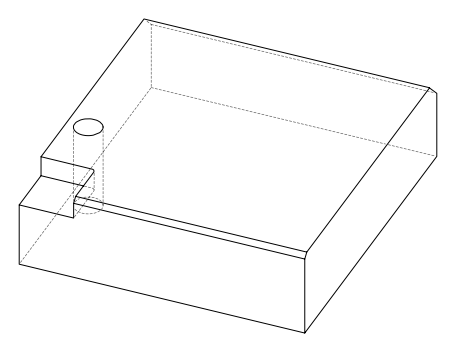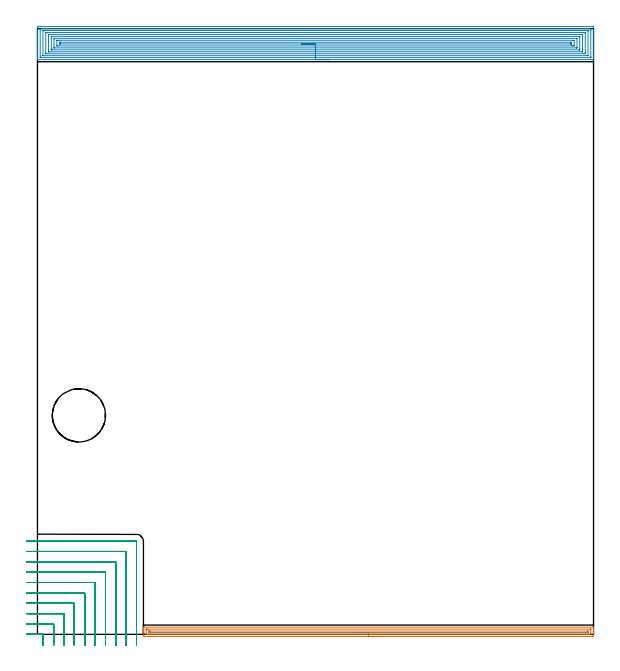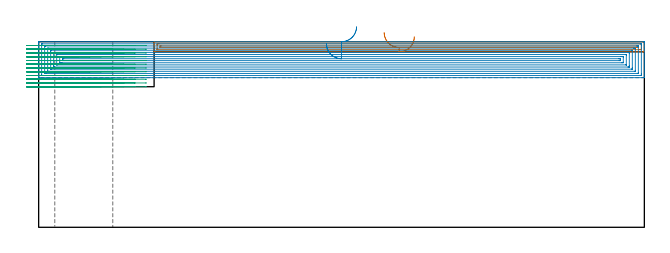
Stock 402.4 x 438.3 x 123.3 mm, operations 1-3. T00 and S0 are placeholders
(PLAN: 4 operations, 2 tool changes, 68 min)
(1 AREA_MILL | FG_CHAMFER_SURFACE | UGT0205_001 | 7.99 min | 7405 mm3)
(2 AREA_MILL_1 | FG_CHAMFER_SURFACE_1 | UGT0205_001 | 29.29 min | 114920 mm3)
(3 MILL_CORNER_NOTCH_RECTANGULAR | CORNER_NOTCH_RECTANGULAR | NXT0201_013 | Follow Part, ap 2.5, ae 75% | 23.83 min | 165994 mm3)
(4 MILL_THROUGH_HOLE_FROM_SOLID_MATERIAL | STEP1HOLE | UGT0201_018 | Circular | 6.93 min | 143543 mm3)
(TOOL UGT0205_001 | Chamfer Mill 20 x 3 x 45 deg. | D20 FL50 Z2)
(TOOL NXT0201_013 | ENDMILL 10mm | D10 FL30 Z4)
(TOOL UGT0201_018 | End mill 30 mm | D30 FL50 Z4)
(OP 1 AREA_MILL)
G17 G21 G94 G90
T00 M6
G54
G17 G0 G90 X249.55 Y-1.5 S1061 M3
G43 Z133.3 H0
Z126.6
G94 G1 X249.512 Z125.728 F250.
X249.398 Z124.863
X249.209 Z124.012
X248.947 Z123.18
X248.613 Z122.374
X248.21 Z121.6
X247.742 Z120.864
X247.21 Z120.172
X246.621 Z119.529
X245.978 Z118.94
X245.286 Z118.408
X244.55 Z117.94
X243.776 Z117.537
X242.97 Z117.203
X242.138 Z116.941
X241.287 Z116.752
X240.422 Z116.638
X239.55 Z116.6
X77.324
X77.016 Y-1.498
X76.71 Y-1.494 Z116.603
X76.7 Y-1.198 Z116.899
Y2.285 Z120.38
Y2.81 Z120.907
Y3.156 Z121.252
Y3.681 Z121.777
Y4.027 Z122.122
Y4.719 Z122.818
Y4.96 Z123.06
X76.702 Y5.081 Z123.173
X76.71 Y5.197 Z123.288
X76.877 Y5.2 Z123.3
X402.223
X402.39 Y5.197 Z123.288
X402.398 Y5.081 Z123.173
X402.4 Y4.96 Z123.059
Y4.719 Z122.818
Y4.027 Z122.122
Y2.81 Z120.907
Y2.285 Z120.38
Y1.677 Z119.772
Y-0.935 Z117.161
X402.397 Y-1.198 Z116.899
X402.39 Y-1.494 Z116.603
X402.084 Y-1.498 Z116.6
X401.776 Y-1.5
X239.55
Y-0.086 Z118.014
X79.112 Y-0.085 Z118.015
X78.862 Y-0.083 Z118.017
X78.754 Y-0.079 Z118.021
X78.71 Y-0.077 Z118.023
X78.708 Y-0.052 Z118.048
X78.702 Y0.072 Z118.172
X78.7 Y0.544 Z118.644
Y0.945 Z119.045
Y2.687 Z120.787
X78.701 Y3.156 Z121.256
X78.703 Y3.555 Z121.655
X78.71 Y3.691 Z121.791
X78.718 Y3.779 Z121.879
X78.789 Y3.78 Z121.88
X79.112 Y3.784 Z121.884
X79.36 Y3.785 Z121.885
X80.006 Y3.786 Z121.886
X399.988 Y3.785 Z121.885
X400.238 Y3.783 Z121.883
X400.346 Y3.779 Z121.879
X400.39 Y3.777 Z121.877
X400.392 Y3.752 Z121.852
X400.398 Y3.628 Z121.728
X400.4 Y3.156 Z121.256
Y2.755 Z120.855
Y1.013 Z119.113
X400.399 Y0.544 Z118.644
X400.397 Y0.145 Z118.245
X400.39 Y0.009 Z118.109
X400.383 Y-0.079 Z118.021
X400.311 Y-0.081 Z118.019
X399.988 Y-0.084 Z118.016
X399.74 Y-0.085 Z118.015
X399.094 Y-0.086 Z118.014
X239.55
Y1.328 Z119.428
X80.9 Y1.329 Z119.429
X80.811 Y1.33 Z119.43
X80.753 Y1.333 Z119.433
X80.714 Y1.335 Z119.435
X80.71 Y1.351 Z119.451
X80.706 Y1.415 Z119.515
X80.701 Y1.608 Z119.708
Y2.285 Z120.385
X80.702 Y2.334 Z120.434
X80.706 Y2.357 Z120.457
X80.709 Y2.364 Z120.464
X80.724 Y2.366 Z120.466
X80.813 Y2.37 Z120.47
X80.9 Y2.371 Z120.471
X81.705 Y2.372 Z120.472
X398.2 Y2.371 Z120.471
X398.289 Y2.37 Z120.47
X398.347 Y2.367 Z120.467
X398.386 Y2.365 Z120.465
X398.39 Y2.349 Z120.449
X398.394 Y2.285 Z120.385
X398.399 Y2.092 Z120.192
Y1.415 Z119.515
X398.398 Y1.366 Z119.466
X398.394 Y1.343 Z119.443
X398.391 Y1.336 Z119.436
X398.376 Y1.334 Z119.434
X398.288 Y1.33 Z119.43
X398.2 Y1.329 Z119.429
X397.395 Y1.328 Z119.428
X239.55
X238.678 Z119.466
X237.814 Z119.58
X236.962 Z119.769
X236.13 Z120.032
X235.324 Z120.365
X234.55 Z120.768
X233.814 Z121.237
X233.122 Z121.768
X232.479 Z122.357
X231.89 Z123.001
X231.359 Z123.693
X230.89 Z124.428
X230.487 Z125.202
X230.153 Z126.008
X229.891 Z126.84
X229.702 Z127.692
X229.588 Z128.557
X229.55 Z129.428
G0 Z133.3
M5
M2
(OP 2 AREA_MILL_1)
G17 G21 G94 G90
T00 M6
G54
G17 G0 G90 X211.2 Y415.9 S1061 M3
G43 Z133.3 H0
G94 G1 X211.162 Z132.428 F250.
X211.048 Z131.563
X210.859 Z130.712
X210.597 Z129.88
X210.263 Z129.074
X209.86 Z128.3
X209.392 Z127.564
X208.86 Z126.872
X208.271 Z126.229
X207.628 Z125.64
X206.936 Z125.108
X206.2 Z124.64
X205.426 Z124.237
X204.62 Z123.903
X203.788 Z123.641
X202.936 Z123.452
X202.072 Z123.338
X201.2 Z123.3
X0.173
X0.007 Y415.902 Z123.288
X0. Y415.912 Z123.279
Y416.265 Z122.934
Y416.572 Z122.628
Y417.255 Z121.94
Y418.479 Z120.718
Y419.021 Z120.174
Y419.633 Z119.562
Y439.057 Z100.14
X0.003 Y439.328 Z99.869
X0.009 Y439.792 Z99.406
X0.146 Y439.796 Z99.402
X0.619 Y439.8 Z99.4
X401.781
X402.2 Y439.796 Z99.402
X402.39 Y439.792 Z99.406
X402.4 Y439.599 Z99.599
Y419.633 Z119.562
Y417.255 Z121.94
Y416.572 Z122.628
Y416.265 Z122.934
Y415.912 Z123.279
X402.393 Y415.903 Z123.288
X402.228 Y415.9 Z123.3
X201.2
Y417.314 Z121.886
X2.406 Y417.315 Z121.885
X2.345
X2.024 Y417.321 Z121.879
X2.01 Y417.425 Z121.775
X2.003 Y417.653 Z121.547
X2.001 Y418.138 Z121.062
X2. Y418.539 Z120.661
Y437.562 Z101.638
X2.001 Y437.962 Z101.238
X2.01 Y438.365 Z100.835
X2.012 Y438.38 Z100.82
X2.017 Y438.382 Z100.818
X2.042 Y438.384 Z100.816
X2.094 Y438.385 Z100.815
X2.198 Y438.386 Z100.814
X399.994 Y438.385 Z100.815
X400.055
X400.376 Y438.379 Z100.821
X400.39 Y438.275 Z100.925
X400.397 Y438.047 Z101.153
X400.399 Y437.562 Z101.638
X400.4 Y437.161 Z102.039
Y418.138 Z121.062
X400.399 Y417.738 Z121.462
X400.39 Y417.335 Z121.865
X400.388 Y417.32 Z121.88
X400.383 Y417.318 Z121.882
X400.358 Y417.316 Z121.884
X400.306 Y417.315 Z121.885
X400.202 Y417.314 Z121.886
X201.2
Y418.728 Z120.472
X4.489 Y418.729 Z120.471
X4.193 Y418.73 Z120.47
X4.095 Y418.732 Z120.468
X4.025 Y418.735 Z120.465
X4.01 Y418.83 Z120.37
X4.005 Y419.021 Z120.179
X4.001 Y419.211 Z119.989
Y436.679 Z102.521
X4.003 Y436.867 Z102.333
X4.01 Y436.933 Z102.267
X4.017 Y436.965 Z102.235
X4.046 Y436.966 Z102.234
X4.193 Y436.969 Z102.231
X4.791 Y436.971 Z102.229
X5.087 Y436.972 Z102.228
X397.911 Y436.971 Z102.229
X398.207 Y436.969 Z102.231
X398.305 Y436.967 Z102.233
X398.375 Y436.965 Z102.235
X398.39 Y436.87 Z102.33
X398.395 Y436.679 Z102.521
X398.399 Y436.489 Z102.711
Y419.021 Z120.179
X398.397 Y418.833 Z120.367
X398.39 Y418.767 Z120.433
X398.383 Y418.735 Z120.465
X398.354 Y418.734 Z120.466
X398.207 Y418.731 Z120.469
X397.609 Y418.729 Z120.471
X397.313 Y418.728 Z120.472
X201.2
Y420.143 Z119.057
X6.631
X6.126 Y420.148 Z119.052
X6.01 Y420.151 Z119.049
X6.005 Y420.352 Z118.848
X6. Y420.767 Z118.433
Y434.913 Z104.287
X6.008 Y435.345 Z103.855
X6.015 Y435.55 Z103.65
X6.225 Y435.554 Z103.646
X6.874 Y435.557 Z103.643
X7.115
X395.769
X396.274 Y435.552 Z103.648
X396.39 Y435.549 Z103.651
X396.395 Y435.348 Z103.852
X396.4 Y434.933 Z104.267
Y420.787 Z118.413
X396.392 Y420.355 Z118.845
X396.385 Y420.15 Z119.05
X396.175 Y420.146 Z119.054
X395.526 Y420.143 Z119.057
X395.285
X201.2
Y421.557 Z117.643
X8.546
X8.318 Y421.558 Z117.642
X8.166 Y421.56 Z117.64
X8.046 Y421.564 Z117.636
X8.008 Y421.569 Z117.631
X8.007 Y421.577 Z117.623
X8.004 Y421.67 Z117.53
X8. Y422.322 Z116.878
Y422.552 Z116.648
X8.001 Y434.03 Z105.17
X8.003 Y434.112 Z105.088
X8.006 Y434.131 Z105.069
X8.008 Y434.136 Z105.064
X8.053 Y434.138 Z105.062
X8.204 Y434.141 Z105.059
X8.432 Y434.143 Z105.057
X8.546
X393.853
X394.081 Y434.142 Z105.058
X394.233 Y434.14 Z105.06
X394.353 Y434.136 Z105.064
X394.391 Y434.131 Z105.069
X394.393 Y434.123 Z105.077
X394.396 Y434.03 Z105.17
X394.4 Y433.378 Z105.822
Y433.147 Z106.053
X394.399 Y421.67 Z117.53
X394.397 Y421.588 Z117.612
X394.394 Y421.569 Z117.631
X394.392 Y421.564 Z117.636
X394.347 Y421.562 Z117.638
X394.195 Y421.559 Z117.641
X393.967 Y421.557 Z117.643
X393.853
X201.2
Y422.971 Z116.229
X10.917
X10.447 Y422.973 Z116.227
X10.019 Y422.976 Z116.224
X10.01 Y422.978 Z116.222
X10.004 Y422.991 Z116.209
X10.001 Y423.435 Z115.765
X10. Y423.877 Z115.323
Y431.824 Z107.376
X10.003 Y432.265 Z106.935
X10.008 Y432.699 Z106.501
X10.015 Y432.722 Z106.478
X10.037 Y432.724 Z106.476
X10.095 Y432.727 Z106.473
X10.213 Y432.728 Z106.472
X10.447 Y432.729 Z106.471
X391.483
X391.953 Y432.727 Z106.473
X392.381 Y432.724 Z106.476
X392.39 Y432.722 Z106.478
X392.396 Y432.709 Z106.491
X392.399 Y432.265 Z106.935
X392.4 Y431.822 Z107.378
Y423.876 Z115.324
X392.397 Y423.435 Z115.765
X392.392 Y423.001 Z116.199
X392.385 Y422.978 Z116.222
X392.363 Y422.976 Z116.224
X392.305 Y422.973 Z116.227
X392.187 Y422.972 Z116.228
X391.953 Y422.971 Z116.229
X201.2
Y424.385 Z114.815
X12.166 Y424.386 Z114.814
X12.044 Y424.39 Z114.81
X12.019 Y424.392 Z114.808
X12.01 Y424.402 Z114.798
X12.004 Y424.426 Z114.774
X12.001 Y424.451 Z114.749
X12. Y430.962 Z108.238
X12.002 Y431.116 Z108.084
X12.007 Y431.24 Z107.96
X12.012 Y431.309 Z107.891
X12.029 Y431.31 Z107.89
X12.234 Y431.314 Z107.886
X12.302 Y431.315 Z107.885
X390.234 Y431.314 Z107.886
X390.356 Y431.31 Z107.89
X390.381 Y431.308 Z107.892
X390.39 Y431.297 Z107.903
X390.396 Y431.274 Z107.926
X390.399 Y431.249 Z107.951
Y424.738 Z114.462
X390.398 Y424.584 Z114.616
X390.393 Y424.46 Z114.74
X390.388 Y424.391 Z114.809
X390.371 Y424.39 Z114.81
X390.166 Y424.386 Z114.814
X390.098 Y424.385 Z114.815
X201.2
Y425.799 Z113.401
X14.915 Y425.8 Z113.4
X14.306 Y425.802 Z113.398
X14.021 Y425.807 Z113.393
X14.001 Y426.084 Z113.116
X14. Y426.105 Z113.095
X14.001 Y429.636 Z109.564
X14.021 Y429.893 Z109.307
X14.628 Y429.899 Z109.301
X14.915 Y429.9 Z109.3
X15.52
X387.485
X388.094 Y429.897 Z109.303
X388.379 Y429.893 Z109.307
X388.399 Y429.616 Z109.584
X388.4 Y429.595 Z109.605
X388.399 Y426.064 Z113.136
X388.379 Y425.807 Z113.393
X387.772 Y425.801 Z113.399
X387.485 Y425.8 Z113.4
X386.88 Y425.799 Z113.401
X201.2
Y427.214 Z111.986
X16.702
X16.451 Y427.215 Z111.985
X16.029 Y427.219 Z111.981
X16.011 Y427.22 Z111.98
X16.007 Y427.243 Z111.957
X16.003 Y427.302 Z111.898
X16.001 Y427.422 Z111.778
Y428.197 Z111.003
X16.003 Y428.37 Z110.83
X16.007 Y428.456 Z110.744
X16.009 Y428.475 Z110.725
X16.019 Y428.479 Z110.721
X16.062 Y428.482 Z110.718
X16.702 Y428.486 Z110.714
X16.951
X385.698
X385.949 Y428.485 Z110.715
X386.371 Y428.48 Z110.72
X386.389 Y428.479 Z110.721
X386.392 Y428.457 Z110.743
X386.397 Y428.398 Z110.802
X386.399 Y428.278 Z110.922
Y427.503 Z111.697
X386.397 Y427.33 Z111.87
X386.393 Y427.244 Z111.956
X386.39 Y427.225 Z111.975
X386.381 Y427.221 Z111.979
X386.338 Y427.218 Z111.982
X385.698 Y427.214 Z111.986
X385.449
X201.2
X200.328 Z112.024
X199.464 Z112.138
X198.612 Z112.327
X197.78 Z112.589
X196.974 Z112.923
X196.2 Z113.326
X195.464 Z113.795
X194.772 Z114.326
X194.129 Z114.915
X193.54 Z115.558
X193.008 Z116.251
X192.54 Z116.986
X192.137 Z117.76
X191.803 Z118.566
X191.541 Z119.398
X191.352 Z120.25
X191.238 Z121.115
X191.2 Z121.986
G0 Z133.3
M5
M2
(OP 3 MILL_CORNER_NOTCH_RECTANGULAR)
G17 G21 G94 G90
T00 M6
G54
G17 G0 G90 X4.201 Y-8. S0 M3
G43 Z133.3 H0
Z120.808
G94 G1 X4.2 Y-5. F250.
Y-4.969 F500.
Y-0.495
G3 X3.705 Y0. R0.5
G1 X-5.
X-8. F250.
G0 Z133.3
X11.702 Y-8.
Z120.808
G1 X11.7 Y-5.
Y-4.969 F500.
Y7.005
G3 X11.205 Y7.5 R0.5
G1 X-5.
X-8. F250.
G0 Z133.3
X19.202 Y-8.
Z120.808
G1 X19.2 Y-5.
Y-4.969 F500.
Y14.505
G3 X18.705 Y15. R0.5
G1 X-5.
X-8. F250.
G0 Z133.3
X26.702 Y-8.
Z120.808
G1 X26.7 Y-5.
Y-4.969 F500.
Y22.004
G3 X26.204 Y22.5 R0.5
G1 X-5.
X-8. F250.
G0 Z133.3
X34.202 Y-8.
Z120.808
G1 X34.2 Y-5.
Y-4.969 F500.
Y29.504
G3 X33.704 Y30. R0.5
G1 X-5.
X-8. F250.
G0 Z133.3
X41.703 Y-8.
Z120.808
G1 X41.7 Y-5.
Y-4.969 F500.
Y37.004
G3 X41.204 Y37.5 R0.5
G1 X-5.
X-8. F250.
G0 Z133.3
X49.204 Y-8.
Z120.808
G1 X49.2 Y-5.
Y-4.969 F500.
Y44.504
G3 X48.704 Y45. R0.5
G1 X-5.
X-8. F250.
G0 Z133.3
X56.706 Y-8.
Z120.808
G1 X56.7 Y-5.
Y-4.969 F500.
Y52.004
G3 X56.204 Y52.5 R0.5
G1 X-5.
X-8. F250.
G0 Z133.3
X64.212 Y-8.
Z120.808
G1 X64.2 Y-5.
Y-4.969 F500.
Y59.503
G3 X63.703 Y60. R0.5
G1 X-5.
X-8. F250.
G0 Z133.3
X71.7 Y-7.969
Z120.808
G1 Y-4.969
Y67.003 F500.
G3 X71.203 Y67.5 R0.5
G1 X-5.
X-8. F250.
G0 Z133.3
X4.2 Y-8.
Z118.317
G1 Y-5.
Y-0.495 F500.
G3 X3.705 Y0. R0.5
G1 X-5.
X-8. F250.
G0 Z133.3
X11.7 Y-8.
Z118.317
G1 Y-5.
Y7.005 F500.
G3 X11.205 Y7.5 R0.5
G1 X-5.
X-8. F250.
G0 Z133.3
X19.2 Y-8.
Z118.317
G1 Y-5.
Y14.505 F500.
G3 X18.705 Y15. R0.5
G1 X-5.
X-8. F250.
G0 Z133.3
X26.7 Y-8.
Z118.317
G1 Y-5.
Y22.004 F500.
G3 X26.204 Y22.5 R0.5
G1 X-5.
X-8. F250.
G0 Z133.3
X34.2 Y-8.
Z118.317
G1 Y-5.
Y29.504 F500.
G3 X33.704 Y30. R0.5
G1 X-5.
X-8. F250.
G0 Z133.3
X41.7 Y-8.
Z118.317
G1 Y-5.
Y37.004 F500.
G3 X41.204 Y37.5 R0.5
G1 X-5.
X-8. F250.
G0 Z133.3
X49.2 Y-8.
Z118.317
G1 Y-5.
Y44.504 F500.
G3 X48.704 Y45. R0.5
G1 X-5.
X-8. F250.
G0 Z133.3
X56.7 Y-8.
Z118.317
G1 Y-5.
Y52.004 F500.
G3 X56.204 Y52.5 R0.5
G1 X-5.
X-8. F250.
G0 Z133.3
X64.2 Y-8.
Z118.317
G1 Y-5.
Y59.503 F500.
G3 X63.703 Y60. R0.5
G1 X-5.
X-8. F250.
G0 Z133.3
X71.7 Y-8.
Z118.317
G1 Y-5.
Y67.003 F500.
G3 X71.203 Y67.5 R0.5
G1 X-5.
X-8. F250.
G0 Z133.3
X4.2 Y-8.
Z115.825
G1 Y-5.
Y-0.495 F500.
G3 X3.705 Y0. R0.5
G1 X-5.
X-8. F250.
G0 Z133.3
X11.7 Y-8.
Z115.825
G1 Y-5.
Y7.005 F500.
G3 X11.205 Y7.5 R0.5
G1 X-5.
X-8. F250.
G0 Z133.3
X19.2 Y-8.
Z115.825
G1 Y-5.
Y14.505 F500.
G3 X18.705 Y15. R0.5
G1 X-5.
X-8. F250.
G0 Z133.3
X26.7 Y-8.
Z115.825
G1 Y-5.
Y22.004 F500.
G3 X26.204 Y22.5 R0.5
G1 X-5.
X-8. F250.
G0 Z133.3
X34.2 Y-8.
Z115.825
G1 Y-5.
Y29.504 F500.
G3 X33.704 Y30. R0.5
G1 X-5.
X-8. F250.
G0 Z133.3
X41.7 Y-8.
Z115.825
G1 Y-5.
Y37.004 F500.
G3 X41.204 Y37.5 R0.5
G1 X-5.
X-8. F250.
G0 Z133.3
X49.2 Y-8.
Z115.825
G1 Y-5.
Y44.504 F500.
G3 X48.704 Y45. R0.5
G1 X-5.
X-8. F250.
G0 Z133.3
X56.7 Y-8.
Z115.825
G1 Y-5.
Y52.004 F500.
G3 X56.204 Y52.5 R0.5
G1 X-5.
X-8. F250.
G0 Z133.3
X64.2 Y-8.
Z115.825
G1 Y-5.
Y59.503 F500.
G3 X63.703 Y60. R0.5
G1 X-5.
X-8. F250.
G0 Z133.3
X71.7 Y-8.
Z115.825
G1 Y-5.
Y67.003 F500.
G3 X71.203 Y67.5 R0.5
G1 X-5.
X-8. F250.
G0 Z133.3
X4.2 Y-8.
Z113.333
G1 Y-5.
Y-0.495 F500.
G3 X3.705 Y0. R0.5
G1 X-5.
X-8. F250.
G0 Z133.3
X11.7 Y-8.
Z113.333
G1 Y-5.
Y7.005 F500.
G3 X11.205 Y7.5 R0.5
G1 X-5.
X-8. F250.
G0 Z133.3
X19.2 Y-8.
Z113.333
G1 Y-5.
Y14.505 F500.
G3 X18.705 Y15. R0.5
G1 X-5.
X-8. F250.
G0 Z133.3
X26.7 Y-8.
Z113.333
G1 Y-5.
Y22.004 F500.
G3 X26.204 Y22.5 R0.5
G1 X-5.
X-8. F250.
G0 Z133.3
X34.2 Y-8.
Z113.333
G1 Y-5.
Y29.504 F500.
G3 X33.704 Y30. R0.5
G1 X-5.
X-8. F250.
G0 Z133.3
X41.7 Y-8.
Z113.333
G1 Y-5.
Y37.004 F500.
G3 X41.204 Y37.5 R0.5
G1 X-5.
X-8. F250.
G0 Z133.3
X49.2 Y-8.
Z113.333
G1 Y-5.
Y44.504 F500.
G3 X48.704 Y45. R0.5
G1 X-5.
X-8. F250.
G0 Z133.3
X56.7 Y-8.
Z113.333
G1 Y-5.
Y52.004 F500.
G3 X56.204 Y52.5 R0.5
G1 X-5.
X-8. F250.
G0 Z133.3
X64.2 Y-8.
Z113.333
G1 Y-5.
Y59.503 F500.
G3 X63.703 Y60. R0.5
G1 X-5.
X-8. F250.
G0 Z133.3
X71.7 Y-8.
Z113.333
G1 Y-5.
Y67.003 F500.
G3 X71.203 Y67.5 R0.5
G1 X-5.
X-8. F250.
G0 Z133.3
X4.2 Y-8.
Z110.842
G1 Y-5.
Y-0.495 F500.
G3 X3.705 Y0. R0.5
G1 X-5.
X-8. F250.
G0 Z133.3
X11.7 Y-8.
Z110.842
G1 Y-5.
Y7.005 F500.
G3 X11.205 Y7.5 R0.5
G1 X-5.
X-8. F250.
G0 Z133.3
X19.2 Y-8.
Z110.842
G1 Y-5.
Y14.505 F500.
G3 X18.705 Y15. R0.5
G1 X-5.
X-8. F250.
G0 Z133.3
X26.7 Y-8.
Z110.842
G1 Y-5.
Y22.004 F500.
G3 X26.204 Y22.5 R0.5
G1 X-5.
X-8. F250.
G0 Z133.3
X34.2 Y-8.
Z110.842
G1 Y-5.
Y29.504 F500.
G3 X33.704 Y30. R0.5
G1 X-5.
X-8. F250.
G0 Z133.3
X41.7 Y-8.
Z110.842
G1 Y-5.
Y37.004 F500.
G3 X41.204 Y37.5 R0.5
G1 X-5.
X-8. F250.
G0 Z133.3
X49.2 Y-8.
Z110.842
G1 Y-5.
Y44.504 F500.
G3 X48.704 Y45. R0.5
G1 X-5.
X-8. F250.
G0 Z133.3
X56.7 Y-8.
Z110.842
G1 Y-5.
Y52.004 F500.
G3 X56.204 Y52.5 R0.5
G1 X-5.
X-8. F250.
G0 Z133.3
X64.2 Y-8.
Z110.842
G1 Y-5.
Y59.503 F500.
G3 X63.703 Y60. R0.5
G1 X-5.
X-8. F250.
G0 Z133.3
X71.7 Y-8.
Z110.842
G1 Y-5.
Y67.003 F500.
G3 X71.203 Y67.5 R0.5
G1 X-5.
X-8. F250.
G0 Z133.3
X4.2 Y-8.
Z108.35
G1 Y-5.
Y-0.495 F500.
G3 X3.705 Y0. R0.5
G1 X-5.
X-8. F250.
G0 Z133.3
X11.7 Y-8.
Z108.35
G1 Y-5.
Y7.005 F500.
G3 X11.205 Y7.5 R0.5
G1 X-5.
X-8. F250.
G0 Z133.3
X19.2 Y-8.
Z108.35
G1 Y-5.
Y14.505 F500.
G3 X18.705 Y15. R0.5
G1 X-5.
X-8. F250.
G0 Z133.3
X26.7 Y-8.
Z108.35
G1 Y-5.
Y22.004 F500.
G3 X26.204 Y22.5 R0.5
G1 X-5.
X-8. F250.
G0 Z133.3
X34.2 Y-8.
Z108.35
G1 Y-5.
Y29.504 F500.
G3 X33.704 Y30. R0.5
G1 X-5.
X-8. F250.
G0 Z133.3
X41.7 Y-8.
Z108.35
G1 Y-5.
Y37.004 F500.
G3 X41.204 Y37.5 R0.5
G1 X-5.
X-8. F250.
G0 Z133.3
X49.2 Y-8.
Z108.35
G1 Y-5.
Y44.504 F500.
G3 X48.704 Y45. R0.5
G1 X-5.
X-8. F250.
G0 Z133.3
X56.7 Y-8.
Z108.35
G1 Y-5.
Y52.004 F500.
G3 X56.204 Y52.5 R0.5
G1 X-5.
X-8. F250.
G0 Z133.3
X64.2 Y-8.
Z108.35
G1 Y-5.
Y59.503 F500.
G3 X63.703 Y60. R0.5
G1 X-5.
X-8. F250.
G0 Z133.3
X71.7 Y-8.
Z108.35
G1 Y-5.
Y67.003 F500.
G3 X71.203 Y67.5 R0.5
G1 X-5.
X-8. F250.
G0 Z133.3
X4.2 Y-8.
Z105.858
G1 Y-5.
Y-0.495 F500.
G3 X3.705 Y0. R0.5
G1 X-5.
X-8. F250.
G0 Z133.3
X11.7 Y-8.
Z105.858
G1 Y-5.
Y7.005 F500.
G3 X11.205 Y7.5 R0.5
G1 X-5.
X-8. F250.
G0 Z133.3
X19.2 Y-8.
Z105.858
G1 Y-5.
Y14.505 F500.
G3 X18.705 Y15. R0.5
G1 X-5.
X-8. F250.
G0 Z133.3
X26.7 Y-8.
Z105.858
G1 Y-5.
Y22.004 F500.
G3 X26.204 Y22.5 R0.5
G1 X-5.
X-8. F250.
G0 Z133.3
X34.2 Y-8.
Z105.858
G1 Y-5.
Y29.504 F500.
G3 X33.704 Y30. R0.5
G1 X-5.
X-8. F250.
G0 Z133.3
X41.7 Y-8.
Z105.858
G1 Y-5.
Y37.004 F500.
G3 X41.204 Y37.5 R0.5
G1 X-5.
X-8. F250.
G0 Z133.3
X49.2 Y-8.
Z105.858
G1 Y-5.
Y44.504 F500.
G3 X48.704 Y45. R0.5
G1 X-5.
X-8. F250.
G0 Z133.3
X56.7 Y-8.
Z105.858
G1 Y-5.
Y52.004 F500.
G3 X56.204 Y52.5 R0.5
G1 X-5.
X-8. F250.
G0 Z133.3
X64.2 Y-8.
Z105.858
G1 Y-5.
Y59.503 F500.
G3 X63.703 Y60. R0.5
G1 X-5.
X-8. F250.
G0 Z133.3
X71.7 Y-8.
Z105.858
G1 Y-5.
Y67.003 F500.
G3 X71.203 Y67.5 R0.5
G1 X-5.
X-8. F250.
G0 Z133.3
X4.2 Y-8.
Z103.367
G1 Y-5.
Y-0.495 F500.
G3 X3.705 Y0. R0.5
G1 X-5.
X-8. F250.
G0 Z133.3
X11.7 Y-8.
Z103.367
G1 Y-5.
Y7.005 F500.
G3 X11.205 Y7.5 R0.5
G1 X-5.
X-8. F250.
G0 Z133.3
X19.2 Y-8.
Z103.367
G1 Y-5.
Y14.505 F500.
G3 X18.705 Y15. R0.5
G1 X-5.
X-8. F250.
G0 Z133.3
X26.7 Y-8.
Z103.367
G1 Y-5.
Y22.004 F500.
G3 X26.204 Y22.5 R0.5
G1 X-5.
X-8. F250.
G0 Z133.3
X34.2 Y-8.
Z103.367
G1 Y-5.
Y29.504 F500.
G3 X33.704 Y30. R0.5
G1 X-5.
X-8. F250.
G0 Z133.3
X41.7 Y-8.
Z103.367
G1 Y-5.
Y37.004 F500.
G3 X41.204 Y37.5 R0.5
G1 X-5.
X-8. F250.
G0 Z133.3
X49.2 Y-8.
Z103.367
G1 Y-5.
Y44.504 F500.
G3 X48.704 Y45. R0.5
G1 X-5.
X-8. F250.
G0 Z133.3
X56.7 Y-8.
Z103.367
G1 Y-5.
Y52.004 F500.
G3 X56.204 Y52.5 R0.5
G1 X-5.
X-8. F250.
G0 Z133.3
X64.2 Y-8.
Z103.367
G1 Y-5.
Y59.503 F500.
G3 X63.703 Y60. R0.5
G1 X-5.
X-8. F250.
G0 Z133.3
X71.7 Y-8.
Z103.367
G1 Y-5.
Y67.003 F500.
G3 X71.203 Y67.5 R0.5
G1 X-5.
X-8. F250.
G0 Z133.3
X4.2 Y-8.
Z100.875
G1 Y-5.
Y-0.495 F500.
G3 X3.705 Y0. R0.5
G1 X-5.
X-8. F250.
G0 Z133.3
X11.7 Y-8.
Z100.875
G1 Y-5.
Y7.005 F500.
G3 X11.205 Y7.5 R0.5
G1 X-5.
X-8. F250.
G0 Z133.3
X19.2 Y-8.
Z100.875
G1 Y-5.
Y14.505 F500.
G3 X18.705 Y15. R0.5
G1 X-5.
X-8. F250.
G0 Z133.3
X26.7 Y-8.
Z100.875
G1 Y-5.
Y22.004 F500.
G3 X26.204 Y22.5 R0.5
G1 X-5.
X-8. F250.
G0 Z133.3
X34.2 Y-8.
Z100.875
G1 Y-5.
Y29.504 F500.
G3 X33.704 Y30. R0.5
G1 X-5.
X-8. F250.
G0 Z133.3
X41.7 Y-8.
Z100.875
G1 Y-5.
Y37.004 F500.
G3 X41.204 Y37.5 R0.5
G1 X-5.
X-8. F250.
G0 Z133.3
X49.2 Y-8.
Z100.875
G1 Y-5.
Y44.504 F500.
G3 X48.704 Y45. R0.5
G1 X-5.
X-8. F250.
G0 Z133.3
X56.7 Y-8.
Z100.875
G1 Y-5.
Y52.004 F500.
G3 X56.204 Y52.5 R0.5
G1 X-5.
X-8. F250.
G0 Z133.3
X64.2 Y-8.
Z100.875
G1 Y-5.
Y59.503 F500.
G3 X63.703 Y60. R0.5
G1 X-5.
X-8. F250.
G0 Z133.3
X71.7 Y-8.
Z100.875
G1 Y-5.
Y67.003 F500.
G3 X71.203 Y67.5 R0.5
G1 X-5.
X-8. F250.
G0 Z133.3
X4.2 Y-8.
Z98.383
G1 Y-5.
Y-0.495 F500.
G3 X3.705 Y0. R0.5
G1 X-5.
X-8. F250.
G0 Z133.3
X11.7 Y-8.
Z98.383
G1 Y-5.
Y7.005 F500.
G3 X11.205 Y7.5 R0.5
G1 X-5.
X-8. F250.
G0 Z133.3
X19.2 Y-8.
Z98.383
G1 Y-5.
Y14.505 F500.
G3 X18.705 Y15. R0.5
G1 X-5.
X-8. F250.
G0 Z133.3
X26.7 Y-8.
Z98.383
G1 Y-5.
Y22.004 F500.
G3 X26.204 Y22.5 R0.5
G1 X-5.
X-8. F250.
G0 Z133.3
X34.2 Y-8.
Z98.383
G1 Y-5.
Y29.504 F500.
G3 X33.704 Y30. R0.5
G1 X-5.
X-8. F250.
G0 Z133.3
X41.7 Y-8.
Z98.383
G1 Y-5.
Y37.004 F500.
G3 X41.204 Y37.5 R0.5
G1 X-5.
X-8. F250.
G0 Z133.3
X49.2 Y-8.
Z98.383
G1 Y-5.
Y44.504 F500.
G3 X48.704 Y45. R0.5
G1 X-5.
X-8. F250.
G0 Z133.3
X56.7 Y-8.
Z98.383
G1 Y-5.
Y52.004 F500.
G3 X56.204 Y52.5 R0.5
G1 X-5.
X-8. F250.
G0 Z133.3
X64.2 Y-8.
Z98.383
G1 Y-5.
Y59.504 F500.
G3 X63.704 Y60. R0.5
G1 X-5.
X-8. F250.
G0 Z133.3
X71.7 Y-8.
Z98.383
G1 Y-5.
Y67.003 F500.
G3 X71.203 Y67.5 R0.5
G1 X-5.
X-8. F250.
G0 Z133.3
X4.2 Y-8.
Z95.892
G1 Y-5.
Y-0.495 F500.
G3 X3.705 Y0. R0.5
G1 X-5.
X-8. F250.
G0 Z133.3
X11.7 Y-8.
Z95.892
G1 Y-5.
Y7.005 F500.
G3 X11.205 Y7.5 R0.5
G1 X-5.
X-8. F250.
G0 Z133.3
X19.2 Y-8.
Z95.892
G1 Y-5.
Y14.505 F500.
G3 X18.705 Y15. R0.5
G1 X-5.
X-8. F250.
G0 Z133.3
X26.7 Y-8.
Z95.892
G1 Y-5.
Y22.004 F500.
G3 X26.204 Y22.5 R0.5
G1 X-5.
X-8. F250.
G0 Z133.3
X34.2 Y-8.
Z95.892
G1 Y-5.
Y29.504 F500.
G3 X33.704 Y30. R0.5
G1 X-5.
X-8. F250.
G0 Z133.3
X41.7 Y-8.
Z95.892
G1 Y-5.
Y37.004 F500.
G3 X41.204 Y37.5 R0.5
G1 X-5.
X-8. F250.
G0 Z133.3
X49.2 Y-8.
Z95.892
G1 Y-5.
Y44.504 F500.
G3 X48.704 Y45. R0.5
G1 X-5.
X-8. F250.
G0 Z133.3
X56.7 Y-8.
Z95.892
G1 Y-5.
Y52.004 F500.
G3 X56.204 Y52.5 R0.5
G1 X-5.
X-8. F250.
G0 Z133.3
X64.2 Y-8.
Z95.892
G1 Y-5.
Y59.504 F500.
G3 X63.704 Y60. R0.5
G1 X-5.
X-8. F250.
G0 Z133.3
X71.7 Y-8.
Z95.892
G1 Y-5.
Y67.003 F500.
G3 X71.203 Y67.5 R0.5
G1 X-5.
X-8. F250.
G0 Z133.3
X4.2 Y-8.
Z93.4
G1 Y-5.
Y-0.495 F500.
G3 X3.705 Y0. R0.5
G1 X-5.
X-8. F250.
G0 Z133.3
X11.7 Y-8.
Z93.4
G1 Y-5.
Y7.005 F500.
G3 X11.205 Y7.5 R0.5
G1 X-5.
X-8. F250.
G0 Z133.3
X19.2 Y-8.
Z93.4
G1 Y-5.
Y14.505 F500.
G3 X18.705 Y15. R0.5
G1 X-5.
X-8. F250.
G0 Z133.3
X26.7 Y-8.
Z93.4
G1 Y-5.
Y22.004 F500.
G3 X26.204 Y22.5 R0.5
G1 X-5.
X-8. F250.
G0 Z133.3
X34.2 Y-8.
Z93.4
G1 Y-5.
Y29.504 F500.
G3 X33.704 Y30. R0.5
G1 X-5.
X-8. F250.
G0 Z133.3
X41.7 Y-8.
Z93.4
G1 Y-5.
Y37.004 F500.
G3 X41.204 Y37.5 R0.5
G1 X-5.
X-8. F250.
G0 Z133.3
X49.2 Y-8.
Z93.4
G1 Y-5.
Y44.504 F500.
G3 X48.704 Y45. R0.5
G1 X-5.
X-8. F250.
G0 Z133.3
X56.7 Y-8.
Z93.4
G1 Y-5.
Y52.004 F500.
G3 X56.204 Y52.5 R0.5
G1 X-5.
X-8. F250.
G0 Z133.3
X64.2 Y-8.
Z93.4
G1 Y-5.
Y59.504 F500.
G3 X63.704 Y60. R0.5
G1 X-5.
X-8. F250.
G0 Z133.3
X71.7 Y-8.
Z93.4
G1 Y-5.
Y67.003 F500.
G3 X71.203 Y67.5 R0.5
G1 X-5.
X-8. F250.
G0 Z133.3
M5
M2
